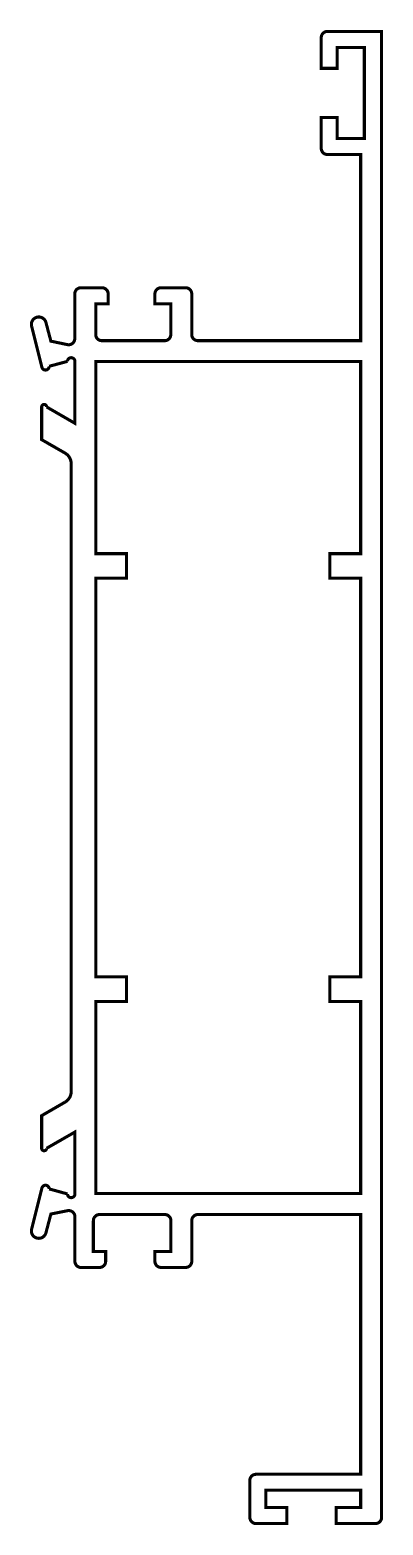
# Model space of a CAD drawing. Extents: x 161 to 190, y 121 to 242.
import ezdxf

# ---------------------------------------------------------------- set-up
doc = ezdxf.new("R2010")
doc.units = 0
doc.layers.add('ERCAN', color=220, linetype='CONTINUOUS')

msp = doc.modelspace()

# ---------------------------------------------------------------- linework, layer by layer
at = {"layer": 'ERCAN', "color": 7, "const_width": 0.25}
msp.add_lwpolyline([(171.41, 219.99), (172.7, 219.99), (172.7, 217.49, -0.414214), (172.2, 216.99), (167.1, 216.99, -0.414214), (166.6, 217.49), (166.6, 219.99), (167.61, 219.99), (167.61, 220.79, 0.414214), (167.11, 221.29), (165.4, 221.29, 0.414214), (164.9, 220.79), (164.9, 217.16, -0.475398), (164.3, 216.67), (162.96, 216.95), (162.56, 218.46, 1.019099), (161.4, 218.15), (162.23, 214.83, 0.888706), (162.82, 214.91), (164.31, 215.31, -1), (164.91, 215.31), (164.91, 210.28), (164.91, 215.31), (164.91, 210.28), (162.61, 211.61, 1), (162.21, 211.61), (162.21, 208.95), (164.11, 207.86, -0.267949), (164.61, 206.99), (164.61, 156, -0.267949), (164.11, 155.14), (162.21, 154.04), (162.21, 151.39, 1), (162.61, 151.39), (164.91, 152.71), (164.91, 147.68, -1), (164.31, 147.68), (162.82, 148.09, 0.888706), (162.23, 148.16), (161.4, 144.85, 1.019099), (162.56, 144.53), (162.96, 146.05), (164.31, 146.32, -0.475398), (164.91, 145.83), (164.91, 142.21, 0.414214), (165.41, 141.71), (166.91, 141.71, 0.414214), (167.41, 142.21), (167.41, 143.01), (166.41, 143.01), (166.41, 145.51, -0.414214), (166.91, 146.01), (172.21, 146.01, -0.414214), (172.71, 145.51), (172.71, 143.01), (171.41, 143.01), (171.41, 142.21, 0.414214), (171.91, 141.71), (173.9, 141.71, 0.414214), (174.4, 142.21), (174.4, 145.51, -0.414214), (174.9, 146.01), (188.12, 146.01), (188.12, 124.91), (179.62, 124.91, 0.414214), (179.12, 124.41), (179.12, 121.41, 0.414214), (179.62, 120.91), (182.12, 120.91), (182.12, 122.21), (180.42, 122.21), (180.42, 123.61), (188.12, 123.61), (188.12, 122.21), (186.12, 122.21), (186.12, 120.91), (189.32, 120.91, 0.414214), (189.82, 121.41), (189.82, 242.11), (185.42, 242.11, 0.414214), (184.92, 241.61), (184.92, 239.11), (186.22, 239.11), (186.22, 240.81), (188.42, 240.81), (188.42, 233.41), (186.22, 233.41), (186.22, 235.11), (184.92, 235.11), (184.92, 232.61, 0.414214), (185.42, 232.11), (188.12, 232.11), (188.12, 216.99), (174.9, 216.99, -0.414214), (174.4, 217.49), (174.4, 220.79, 0.414214), (173.9, 221.29), (171.91, 221.29, 0.414214), (171.41, 220.79)], format="xyb", close=True, dxfattribs=at)
msp.add_lwpolyline([(166.61, 163.31), (166.61, 147.71), (188.12, 147.71), (188.12, 163.31), (185.62, 163.31), (185.62, 165.31), (188.12, 165.31), (188.12, 197.69), (185.62, 197.69), (185.62, 199.69), (188.12, 199.69), (188.12, 215.29), (166.61, 215.29), (166.61, 199.69), (169.11, 199.69), (169.11, 197.69), (166.61, 197.69), (166.61, 165.31), (169.11, 165.31), (169.11, 163.31)], close=True, dxfattribs=at)

doc.saveas('drawing.dxf')
